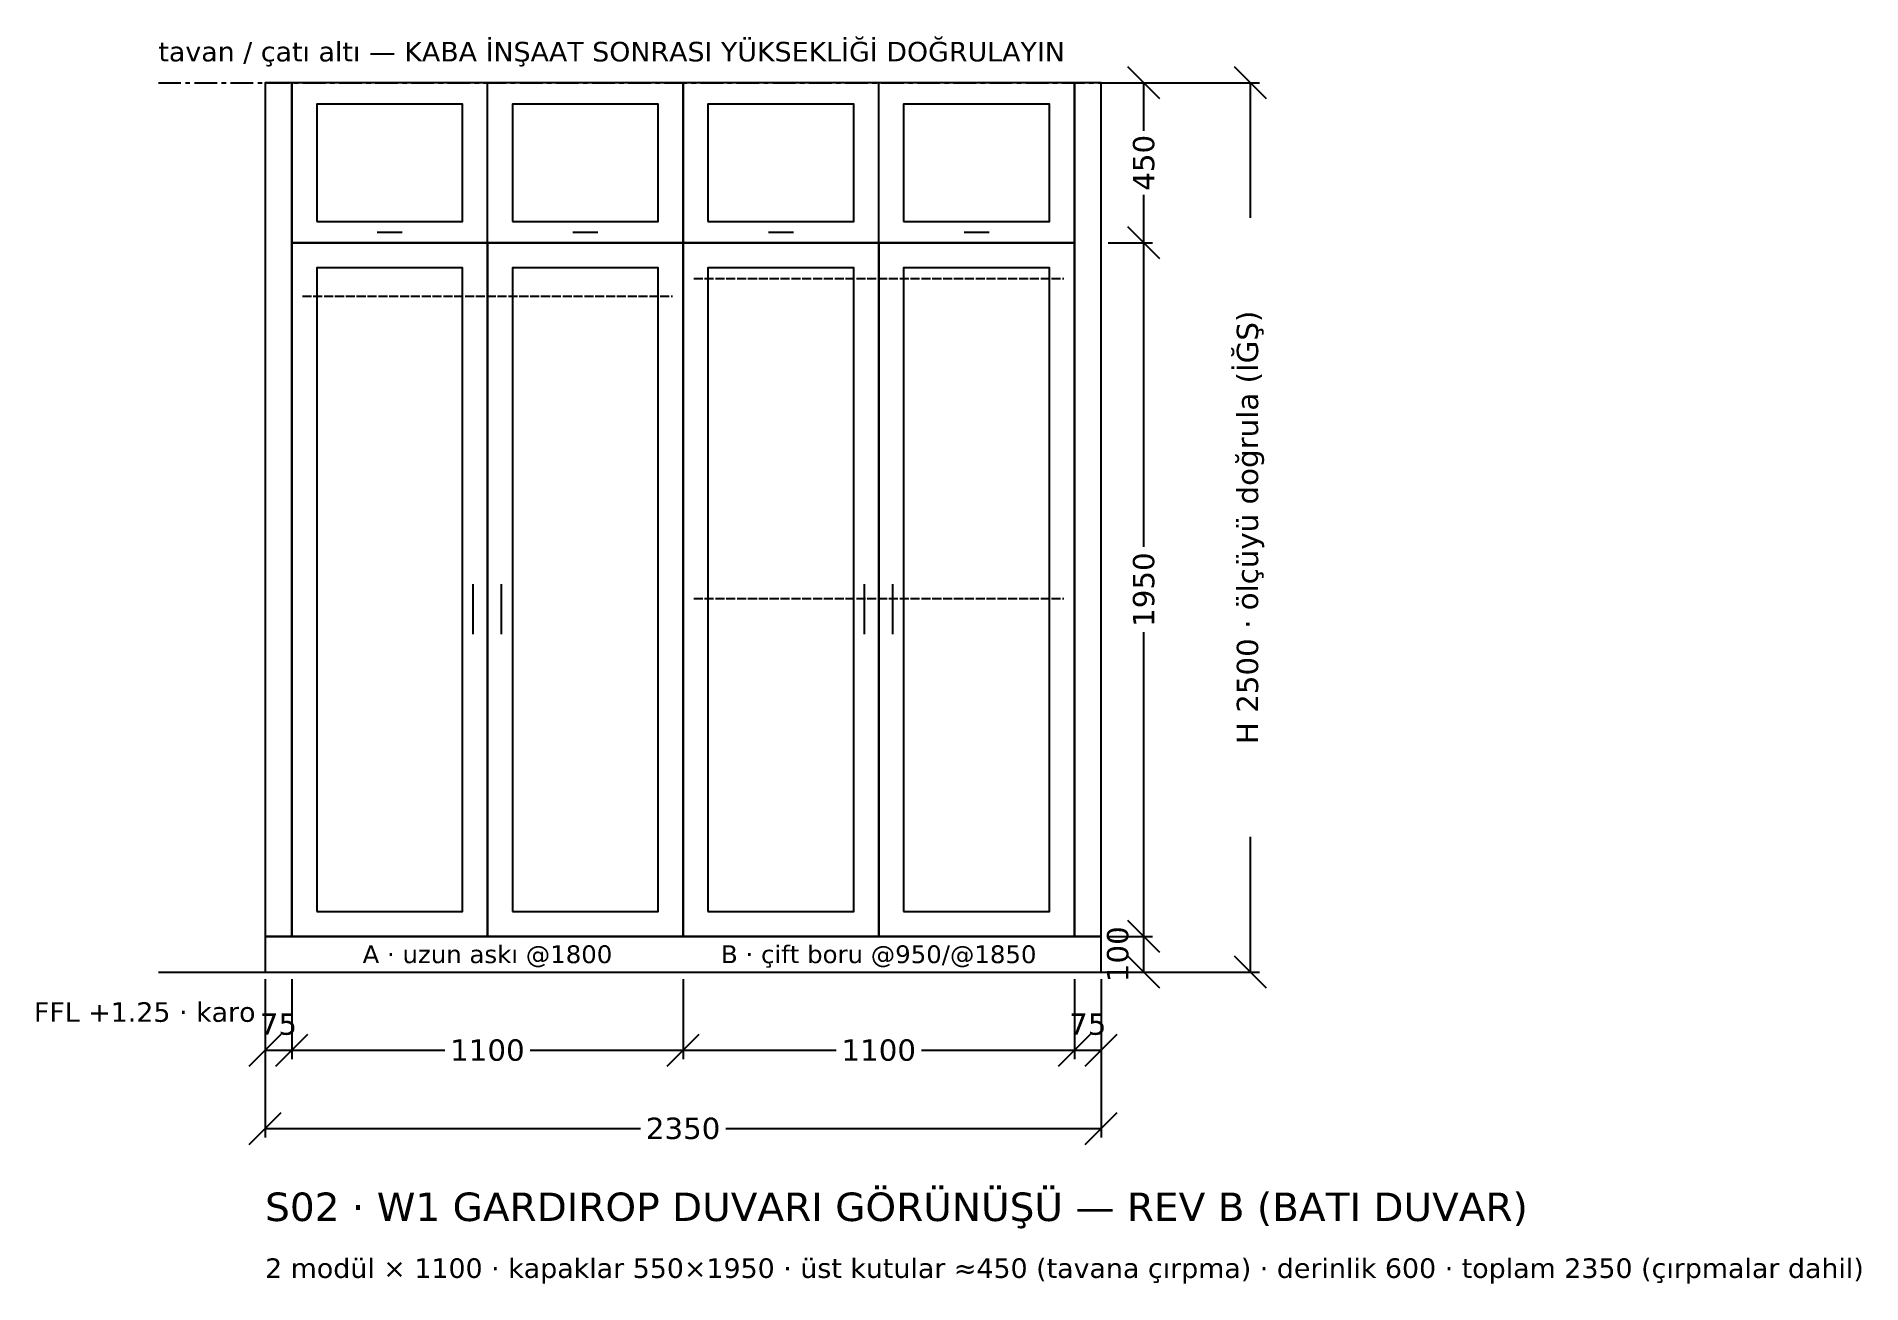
# Model space of a CAD drawing. Header units: millimetres. Extents: x -643 to 4488, y -876 to 2630.
import ezdxf
from ezdxf.enums import TextEntityAlignment as Align

# ---------------------------------------------------------------- set-up
doc = ezdxf.new("R2010")
doc.units = ezdxf.units.MM
doc.header["$LTSCALE"] = 20
doc.linetypes.add('CENTER', pattern=[5.08, 3.175, -0.635, 0.635, -0.635])
doc.linetypes.add('DASHED', pattern=[1.524, 1.27, -0.254])
for name, color, linetype in [('AKS', 3, 'CENTER'), ('DUVAR-MEVCUT', 8, 'Continuous'), ('MOBILYA-KAPAK', 34, 'Continuous'), ('MOBILYA-KARKAS', 30, 'Continuous'), ('OLCU', 5, 'Continuous'), ('YAZI', 7, 'Continuous')]:
    doc.layers.add(name, color=color, linetype=linetype)
doc.styles.add('TRTEXT', font='DejaVuSans.ttf')
doc.dimstyles.new('OZLU', dxfattribs={"dimtxt": 60, "dimasz": 45, "dimexe": 25, "dimexo": 20, "dimgap": 18, "dimtad": 1, "dimdec": 0, "dimtxsty": 'TRTEXT', "dimtsz": 45, "dimcen": 2.5, "dimclrd": 5, "dimclre": 5, "dimclrt": 5, "dimazin": 3, "dimtfac": 1, "dimtmove": 0, "dimatfit": 3})

# ---------------------------------------------------------------- blocks, each defined once
blk = doc.blocks.new('_OBLIQUE')
at = {"color": 0, "linetype": 'BYBLOCK'}
blk.add_line((-0.5, -0.5), (0.5, 0.5), dxfattribs=at)
blk = doc.blocks.new('*D2')
at = {"color": 5}
for p, q in [((75, -20), (75, -245)), ((1175, -20), (1175, -245)), ((75, -220), (505, -220)), ((745, -220), (1175, -220))]:
    blk.add_line(p, q, dxfattribs=at)
at = {"layer": 'Defpoints'}
for p in [(75, 0), (1175, 0), (75, -220)]:
    blk.add_point(p, dxfattribs=at)
at = {"layer": 'OLCU', "color": 5, "xscale": 90, "yscale": 90}
for p in [(75, -220), (1175, -220)]:
    blk.add_blockref('_OBLIQUE', p, dxfattribs=at)
at = {"layer": 'OLCU', "color": 5, "insert": (625, -220), "char_height": 60, "attachment_point": 5, "style": 'TRTEXT'}
blk.add_mtext('1100', dxfattribs=at)
blk = doc.blocks.new('*D3')
at = {"color": 5}
for p, q in [((1175, -20), (1175, -245)), ((2275, -20), (2275, -245)), ((1175, -220), (1605, -220)), ((1845, -220), (2275, -220))]:
    blk.add_line(p, q, dxfattribs=at)
at = {"layer": 'Defpoints'}
for p in [(1175, 0), (2275, 0), (1175, -220)]:
    blk.add_point(p, dxfattribs=at)
at = {"layer": 'OLCU', "color": 5, "xscale": 90, "yscale": 90}
for p in [(1175, -220), (2275, -220)]:
    blk.add_blockref('_OBLIQUE', p, dxfattribs=at)
at = {"layer": 'OLCU', "color": 5, "insert": (1725, -220), "char_height": 60, "attachment_point": 5, "style": 'TRTEXT'}
blk.add_mtext('1100', dxfattribs=at)
blk = doc.blocks.new('*D5')
at = {"color": 5}
for p, q in [((0, -20), (0, -465)), ((2350, -20), (2350, -465)), ((0, -440), (1055, -440)), ((1295, -440), (2350, -440))]:
    blk.add_line(p, q, dxfattribs=at)
at = {"layer": 'Defpoints'}
for p in [(0, 0), (2350, 0), (0, -440)]:
    blk.add_point(p, dxfattribs=at)
at = {"layer": 'OLCU', "color": 5, "xscale": 90, "yscale": 90}
for p in [(0, -440), (2350, -440)]:
    blk.add_blockref('_OBLIQUE', p, dxfattribs=at)
at = {"layer": 'OLCU', "color": 5, "insert": (1175, -440), "char_height": 60, "attachment_point": 5, "style": 'TRTEXT'}
blk.add_mtext('2350', dxfattribs=at)
blk = doc.blocks.new('*D7')
at = {"color": 5}
for p, q in [((2370, 2050), (2495, 2050)), ((2470, 1195), (2470, 2050)), ((2470, 100), (2470, 955)), ((2370, 100), (2495, 100))]:
    blk.add_line(p, q, dxfattribs=at)
at = {"layer": 'Defpoints'}
for p in [(2350, 2050), (2350, 100), (2470, 100)]:
    blk.add_point(p, dxfattribs=at)
at = {"layer": 'OLCU', "color": 5, "xscale": 90, "yscale": 90, "rotation": 90}
for p in [(2470, 2050), (2470, 100)]:
    blk.add_blockref('_OBLIQUE', p, dxfattribs=at)
at = {"layer": 'OLCU', "color": 5, "insert": (2470, 1075), "char_height": 60, "attachment_point": 5, "rotation": 90, "style": 'TRTEXT'}
blk.add_mtext('1950', dxfattribs=at)
blk = doc.blocks.new('*D8')
at = {"color": 5}
for p, q in [((2370, 2500), (2495, 2500)), ((2470, 2365), (2470, 2500)), ((2470, 2050), (2470, 2185)), ((2370, 2050), (2495, 2050))]:
    blk.add_line(p, q, dxfattribs=at)
at = {"layer": 'Defpoints'}
for p in [(2350, 2500), (2350, 2050), (2470, 2050)]:
    blk.add_point(p, dxfattribs=at)
at = {"layer": 'OLCU', "color": 5, "xscale": 90, "yscale": 90, "rotation": 90}
for p in [(2470, 2500), (2470, 2050)]:
    blk.add_blockref('_OBLIQUE', p, dxfattribs=at)
at = {"layer": 'OLCU', "color": 5, "insert": (2470, 2275), "char_height": 60, "attachment_point": 5, "rotation": 90, "style": 'TRTEXT'}
blk.add_mtext('450', dxfattribs=at)
blk = doc.blocks.new('*D9')
at = {"color": 5}
for p, q in [((2370, 2500), (2795, 2500)), ((2770, 2120), (2770, 2500)), ((2770, 0), (2770, 380)), ((2370, 0), (2795, 0))]:
    blk.add_line(p, q, dxfattribs=at)
at = {"layer": 'Defpoints'}
for p in [(2350, 2500), (2350, 0), (2770, 0)]:
    blk.add_point(p, dxfattribs=at)
at = {"layer": 'OLCU', "color": 5, "xscale": 90, "yscale": 90, "rotation": 90}
for p in [(2770, 2500), (2770, 0)]:
    blk.add_blockref('_OBLIQUE', p, dxfattribs=at)
at = {"layer": 'OLCU', "color": 5, "insert": (2770, 1250), "char_height": 60, "attachment_point": 5, "rotation": 90, "style": 'TRTEXT'}
blk.add_mtext('H 2500 · ölçüyü doğrula (İĞŞ)', dxfattribs=at)

msp = doc.modelspace()

# ---------------------------------------------------------------- linework, layer by layer
at = {"layer": 'AKS'}
msp.add_line((-300, 2500), (2650, 2500), dxfattribs=at)
at = {"layer": 'DUVAR-MEVCUT'}
msp.add_line((-300, 0), (2650, 0), dxfattribs=at)
at = {"layer": 'MOBILYA-KAPAK'}
for p, q in [((625, 2050), (625, 2500)), ((1725, 2050), (1725, 2500)), ((315, 2080), (385, 2080)), ((865, 2080), (935, 2080)), ((1415, 2080), (1485, 2080)), ((1965, 2080), (2035, 2080)), ((585, 950), (585, 1090)), ((665, 950), (665, 1090)), ((1685, 950), (1685, 1090)), ((1765, 950), (1765, 1090))]:
    msp.add_line(p, q, dxfattribs=at)
for points in [[(75, 2050), (1175, 2050), (1175, 2500), (75, 2500)], [(1175, 2050), (2275, 2050), (2275, 2500), (1175, 2500)], [(145, 2110), (555, 2110), (555, 2440), (145, 2440)], [(695, 2110), (1105, 2110), (1105, 2440), (695, 2440)], [(1245, 2110), (1655, 2110), (1655, 2440), (1245, 2440)], [(1795, 2110), (2205, 2110), (2205, 2440), (1795, 2440)], [(75, 100), (625, 100), (625, 2050), (75, 2050)], [(625, 100), (1175, 100), (1175, 2050), (625, 2050)], [(1175, 100), (1725, 100), (1725, 2050), (1175, 2050)], [(1725, 100), (2275, 100), (2275, 2050), (1725, 2050)], [(145, 170), (555, 170), (555, 1980), (145, 1980)], [(695, 170), (1105, 170), (1105, 1980), (695, 1980)], [(1245, 170), (1655, 170), (1655, 1980), (1245, 1980)], [(1795, 170), (2205, 170), (2205, 1980), (1795, 1980)]]:
    msp.add_lwpolyline(points, close=True, dxfattribs=at)
at = {"layer": 'MOBILYA-KARKAS', "linetype": 'DASHED'}
for p, q in [((1205, 1950), (2245, 1950)), ((105, 1900), (1145, 1900)), ((1205, 1050), (2245, 1050))]:
    msp.add_line(p, q, dxfattribs=at)
at = {"layer": 'MOBILYA-KARKAS'}
for points in [[(0, 100), (75, 100), (75, 2500), (0, 2500)], [(2275, 100), (2350, 100), (2350, 2500), (2275, 2500)], [(0, 0), (2350, 0), (2350, 100), (0, 100)]]:
    msp.add_lwpolyline(points, close=True, dxfattribs=at)

# ---------------------------------------------------------------- texts
at = {"layer": 'YAZI', "style": 'TRTEXT'}
for s, height, p in [('tavan / çatı altı — KABA İNŞAAT SONRASI YÜKSEKLİĞİ DOĞRULAYIN', 55, (-300, 2560)), ('FFL +1.25 · karo', 55, (-650, -140)), ('S02 · W1 GARDIROP DUVARI GÖRÜNÜŞÜ — REV B (BATI DUVAR)', 80, (0, -700)), ('2 modül × 1100 · kapaklar 550×1950 · üst kutular ≈450 (tavana çırpma) · derinlik 600 · toplam 2350 (çırpmalar dahil)', 55, (0, -860))]:
    msp.add_text(s, height=height, dxfattribs=at).set_placement(p)
for s, p in [('A · uzun askı @1800', (625, 50)), ('B · çift boru @950/@1850', (1725, 50))]:
    msp.add_text(s, height=50, dxfattribs=at).set_placement(p, align=Align.MIDDLE_CENTER)

# ---------------------------------------------------------------- dimensions: what is measured, and where the dimension line sits
at = {"layer": 'OLCU'}
for base, p1, p2, picture, middle in [((2470, 2050), (2350, 2050), (2350, 2500), '*D8', (2470, 2275)), ((2470, 100), (2350, 100), (2350, 2050), '*D7', (2470, 1075))]:
    dim = msp.add_linear_dim(base=base, p1=p1, p2=p2, angle=90, dimstyle='OZLU', dxfattribs=at)
    dim.commit()
    dim.dimension.update_dxf_attribs({"geometry": picture, "text_midpoint": middle})
dim = msp.add_linear_dim(base=(2770, 0), p1=(2350, 0), p2=(2350, 2500), angle=90, text='H 2500 · ölçüyü doğrula (İĞŞ)', dimstyle='OZLU', dxfattribs=at)
dim.commit()
dim.dimension.update_dxf_attribs({"geometry": '*D9', "text_midpoint": (2770, 1250)})
msp.add_linear_dim(base=(2470, 0), p1=(2350, 0), p2=(2350, 100), angle=90, dimstyle='OZLU', dxfattribs=at).render()
for base, p1, p2 in [((0, -220), (0, 0), (75, 0)), ((2275, -220), (2275, 0), (2350, 0))]:
    msp.add_linear_dim(base=base, p1=p1, p2=p2, dimstyle='OZLU', dxfattribs=at).render()
for base, p1, p2, picture, middle in [((0, -440), (0, 0), (2350, 0), '*D5', (1175, -440)), ((75, -220), (75, 0), (1175, 0), '*D2', (625, -220)), ((1175, -220), (1175, 0), (2275, 0), '*D3', (1725, -220))]:
    dim = msp.add_linear_dim(base=base, p1=p1, p2=p2, dimstyle='OZLU', dxfattribs=at)
    dim.commit()
    dim.dimension.update_dxf_attribs({"geometry": picture, "text_midpoint": middle})

doc.saveas('drawing.dxf')
